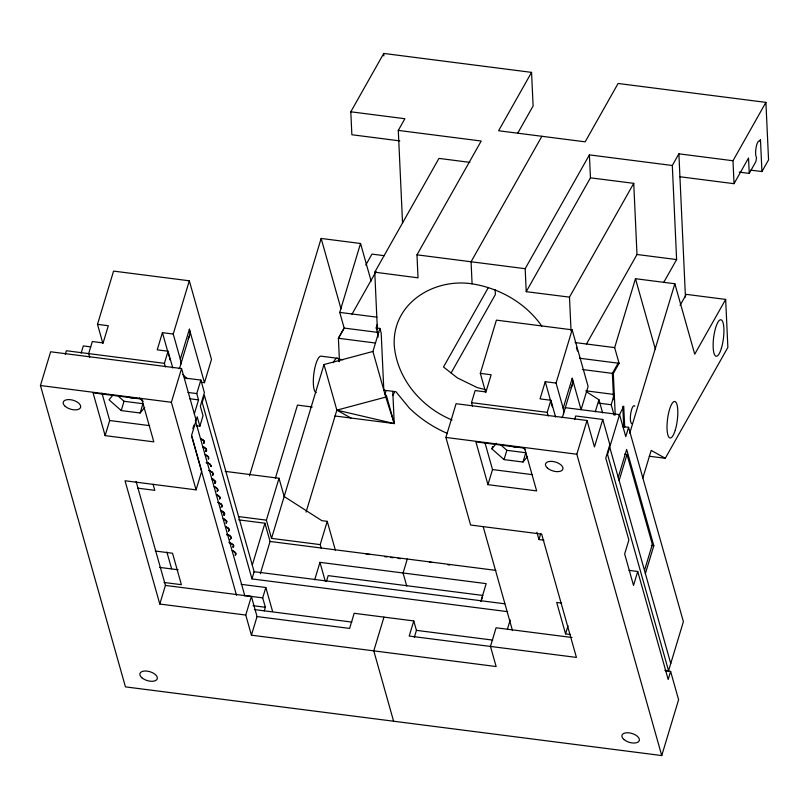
<?xml version="1.0" encoding="UTF-8"?>
<svg xmlns="http://www.w3.org/2000/svg" width="809" height="809" viewBox="0 0 809 809"><rect width="100%" height="100%" fill="white"/><g stroke="black" fill="none" stroke-linecap="round" stroke-linejoin="round"><path stroke-width="1.21" d="M665.655 670.772L670.621 671.409L668.194 679.499L637.735 571.467L628.997 570.355M321.224 548.219L320.212 544.619L271.521 538.379L266.383 520.147L279.014 478.271L225.205 471.374M271.521 538.379L323.994 364.546L372.909 351.47L379.876 328.403L376.195 327.938L377.247 324.449M254.42 609.581L264.29 610.835L265.362 607.266L262.692 597.881L265.827 587.496L241.173 584.341M670.621 671.409L678.599 699.714L661.742 755.566L125.446 686.871L40.45 385.529L50.633 351.784L181.56 368.55L196.152 420.276M65.296 354.322L66.378 350.742L164.399 363.332L165.41 366.922M81.122 353.169L83.307 345.928L90.729 346.879M102.905 343.512L97.505 324.348L113.573 271.096L189.316 280.794L211.493 359.418L204.465 382.687L200.804 382.212M105.13 435.636L93.065 392.861L141.747 399.1L153.811 441.866L105.13 435.636L109.69 420.518L101.985 393.194M144.68 407.453L140.159 412.994L121.219 410.578L124.03 401.274L118.417 396.319M179.022 368.671A39.611 20.286 16.8 0 0 180.326 359.206L173.237 334.046L162.417 332.661L157.229 349.842L168.05 351.227L172.782 368.004M140.159 412.994L142.96 403.701L124.03 401.274M164.399 363.332L168.05 351.227M173.237 334.046L189.316 280.794M180.326 359.206L189.387 329.223L204.465 382.687M180.65 364.738L189.7 334.754M572.074 637.512L496.089 627.774L490.466 646.401L496.139 666.535L251.427 635.186L245.754 615.052L159.798 604.05L125.031 480.758L196.081 489.86L171.377 402.285L181.56 368.55M194.332 413.834L198.549 399.868L196.779 393.578L200.854 380.078L184.583 378.005M192.896 428.558L193.948 425.069M196.183 425.746L199.863 426.222L203.029 415.745L200.329 406.169L204.404 392.668L200.854 380.078M201.603 439.54L200.683 438.711L203.352 440.612L204.283 442.483M202.563 440.025L201.734 439.075M203.352 440.612L202.705 439.56M203.929 441.239L203.494 440.147M204.242 441.876L204.07 440.774M204.171 442.543L203.514 443.423L204.384 441.411M203.848 447.529L202.928 446.699L205.607 448.601L206.538 450.471L206.325 448.762L203.989 447.064M159.798 604.05L165.42 585.423L136.104 481.486M205.769 451.402L206.426 450.532L205.911 450.937M206.103 455.518L205.183 454.678L208.439 457.216L208.54 458.986L208.58 456.751L206.244 455.052M196.081 489.86L201.694 471.243L191.581 435.394L197.204 416.787L199.863 426.222M206.204 462.92L207.438 462.667L210.259 464.103L211.038 466.449L211.149 465.377M211.007 465.842L208.5 463.041M209.693 470.656L212.362 472.557L213.293 474.428L212.504 472.092L208.601 470.444M210.927 466.5L211.179 465.984M213.04 474.954L212.524 475.368L213.434 473.963M212.868 479.474L211.938 478.645L215.507 481.82L214.779 483.357L215.649 481.355L213 479.009M215.295 482.943L215.69 481.952M215.113 487.463L214.193 486.634L216.873 488.535L217.793 490.406L217.591 488.707L215.255 486.998M217.034 491.346L217.692 490.466L217.176 490.881M217.51 494.987L219.846 496.696L219.805 498.92L219.704 497.161L216.448 494.623M218.703 502.611L221.383 504.513L222.303 506.383L221.524 504.047L217.611 502.389M220.938 507.132L222.192 506.444M221.878 511.43L220.958 510.6L223.628 512.501L224.558 514.372M222.839 511.925L222.02 510.964M223.628 512.501L222.981 511.46M224.204 513.128L223.769 512.036M224.518 513.766L224.346 512.663M224.447 514.433L223.79 515.313L224.659 513.3M224.133 519.418L223.203 518.589L226.773 521.754L226.045 523.302L226.914 521.289L224.265 518.953M226.378 527.407L225.458 526.578L228.138 528.479L229.058 530.35M227.339 527.893L226.52 526.942M228.138 528.479L227.481 527.428M228.714 529.106L228.28 528.014M229.028 529.743L228.856 528.641M226.48 534.81L227.713 534.567L230.535 536.003L231.313 538.339L231.425 537.267M228.3 531.291L229.169 529.278M231.283 537.732L228.775 534.931M249.496 475.793L321.153 238.443L360.541 243.489L371.169 281.148M231.212 538.4L231.455 537.874M229.968 542.556L233.214 545.084L233.568 546.328L232.81 547.258L233.71 545.863L233.356 544.619L228.876 542.333M233.316 546.854L233.71 545.863M233.144 551.374L232.223 550.535L234.893 552.446L235.823 554.317L235.611 552.608L233.285 550.909M235.571 554.843L235.055 555.247L235.965 553.852M275.373 478.271L297.469 405.097L312.244 406.988M252.287 565.107L264.927 523.221L238.716 519.863M507.597 611.655L251.973 578.91L254.147 571.7L504.765 603.797M245.754 615.052L251.377 596.435L165.42 585.423M260.316 573.763L270.075 541.454L264.927 523.221M339.477 361.674L338.405 338.273L344.159 328.08L339.74 312.405L360.541 243.489M251.427 635.186L257.05 616.559L251.377 596.435M338.678 361.532L339.365 359.257L343.077 359.732M306.075 512.107L336.857 410.143L323.994 364.546M320.212 544.619L327.24 521.35L321.83 520.652L284.161 496.504L279.014 478.271M314.691 579.79L319.959 562.346L486.189 583.633L480.92 601.087M326.381 581.56L328.171 575.634L482.882 595.454M384.953 394.195L386.035 390.616M383.972 617.115L373.788 650.861L393.599 721.224M407.281 559.029L403.074 572.994L406.725 585.959M257.05 616.559L349.619 628.421L354.18 613.293L413.773 620.928L409.202 636.056L576.423 657.414L541.656 534.122L470.605 525.021L445.901 437.447L456.084 403.711L587.021 420.488L594.463 446.912L602.756 419.446L575.705 415.978L574.633 419.558M472.496 406.26L471.485 402.66L475.136 390.565L485.956 391.95L491.144 374.769L480.324 373.384L496.402 320.131L572.145 329.829L588.103 386.439L581.084 409.698L572.216 378.258L563.155 408.242A39.611 20.286 16.8 0 1 561.851 417.707M414.319 637.34L416.433 630.363L413.773 620.928M527.498 456.488L522.988 462.03L504.047 459.603L491.892 448.864L492.6 446.538M487.958 484.662L475.894 441.896L524.576 448.135L536.64 490.901L487.958 484.662L492.519 469.554L485.147 443.413M504.047 459.603L506.859 450.31L500.316 444.525M563.155 408.242L556.066 383.082L545.246 381.696L540.058 398.877L550.878 400.263L555.601 417.039M522.988 462.03L525.789 452.737L506.859 450.31M481.092 601.38L482.528 596.638M548.239 415.957L547.218 412.368L550.878 400.263M556.066 383.082L572.145 329.829M563.479 413.773L572.529 383.79M507.405 629.23L510.186 619.987M543.901 540.179L538.956 539.542L540.705 533.728M661.742 755.566L576.827 454.233L587.021 420.488M595.293 411.751L598.923 399.757L586.363 391.708M615.234 415.007L613.323 373.485L619.077 363.292L614.658 347.617L635.469 278.701L674.858 283.747L694.729 354.211L725.663 299.411L686.265 294.365L680.086 305.327M614.142 415.189L611.189 404.733L614.284 394.468L585.837 390.828M619.107 415.513L623.729 406.209L624.7 427.253M565.127 407.645L619.552 414.613L607.539 454.405L668.568 670.772L664.816 670.287M570.507 634.529L565.562 633.892L568.019 625.751M622.343 426.525L628.573 427.324L625.761 436.627L619.552 414.613M629.756 433.149L674.858 283.747M618.238 477.381L626.662 449.46L653.814 545.691L645.38 573.611M619.128 480.526L626.995 454.466L624.568 454.152M642.842 477.998L651.174 450.401L665.281 458.288L727.867 347.395L725.663 299.411M637.735 571.467L633.518 585.413L624.659 553.963L628.866 540.018L605.779 458.116L609.855 444.626L602.756 419.446M644.49 570.466L652.357 544.406L626.995 454.466M668.568 670.772L683.393 621.676L628.573 427.324M204.03 443.008L204.424 442.017M206.285 450.997L206.669 450.006M217.55 490.932L217.934 489.941M220.19 497.929L219.431 498.87M222.05 506.909L222.445 505.918M224.305 514.898L224.7 513.907M228.816 530.876L229.2 529.885M739.224 172.115L749.255 173.379L755.828 161.719L756.577 157.563A8.484 2.265 -82.7 0 1 756.112 147.39A8.484 2.265 -82.7 0 1 759.59 141.191L760.47 139.633L761.947 171.569L750.671 170.123M399.808 140.887L351.864 134.739L350.803 111.794L383.749 53.434L531.553 72.375L533.111 105.959L517.629 133.374M402.558 223.213L398.291 130.401L404.884 118.721L350.803 111.794M365.769 265.069L371.958 254.107L384.265 255.684M377.388 329.617L374.759 272.198L438.953 158.392L469.877 162.376M343.956 328.424L338.405 338.273L375.538 343.036M351.986 314.205L376.064 271.521M374.759 272.198L418.031 277.821L416.979 254.835L481.203 141.029L398.291 130.401M531.553 72.375L498.607 130.745L585.17 141.828L618.096 83.469L765.911 102.379L768.55 159.899L761.947 171.569M392.658 395.55L394.489 392.314M541.888 136.286L471.071 261.762L472.082 283.838C499.709 288.196 525.759 303.021 541.828 326.169M488.393 287.448L443.494 367.003L457.439 377.945L477.34 387.642L485.552 389.645M451.088 373.01L495.371 294.537L495.148 289.743M526.224 291.675L590.449 177.828L633.74 183.34L569.485 297.136L526.224 291.675L525.172 268.689L589.397 154.883L672.309 165.501L678.903 153.821L732.984 160.748L765.911 102.379M586.353 344.219L636.996 254.491L633.74 183.34M618.551 362.422L612.373 373.364L613.586 399.676M663.643 282.543L676.617 259.568L672.309 165.501M678.903 153.821L679.924 176.767L734.026 183.683L748.527 158.028L749.255 173.379M112.835 395.207L109.063 399.828L121.219 410.578M491.892 448.864L496.413 443.312M208.166 458.925L208.682 458.521M228.441 530.825L228.957 530.411M229.807 539.542L230.555 539.269M350.975 418.031L336.857 410.143L385.772 397.077L386.328 395.207L394.256 423.572L334.966 415.978M472.082 283.838C433.695 277.922 392.082 303.426 394.246 345.433C397.007 378.865 421.59 407.524 452.049 419.972M366.072 554.034L370.006 554.539M188.022 392.456L196.779 393.578M189.791 398.756L198.549 399.868M244.187 595.515L262.692 597.881M253.025 605.698L265.362 607.266M416.433 630.363L492.742 640.101M636.996 254.491L676.617 259.568M416.979 254.835L525.172 268.689M339.74 312.405L376.873 317.158M575.047 342.541L614.658 347.617M344.159 328.08L378.824 332.519M579.466 358.215L619.077 363.292M582.379 369.521L613.323 373.485M97.505 324.348L108.315 325.734L103.127 342.915L92.317 341.529L88.656 353.624L89.678 357.224M337.454 358.266L321.224 356.193A18.395 4.905 -82.7 0 0 313.932 373.111A18.395 4.905 -82.7 0 0 316.198 392.608M598.822 403.145L611.189 404.733M383.618 390.15L395.925 391.718L409.344 408.08A101.863 82.083 29.4 0 0 447.316 433.381M471.485 402.66L547.218 412.368M649.283 456.236L665.281 458.288M40.45 385.529L171.377 402.285M445.901 437.447L576.827 454.233M109.69 420.518L149.635 425.635M492.519 469.554L532.464 474.671M651.316 545.377L653.814 545.691M137.479 488.12L154.782 490.335L153.083 484.288M238.847 516.617L266.383 520.147M270.075 541.454L495.846 570.375M384.578 556.643L387.026 556.956M390.707 557.431L393.154 557.745M398.048 558.372L400.495 558.685M447.771 564.743L449.683 564.985M155.217 551.02L172.529 553.245L181.398 584.685L164.085 582.47M561.638 603.079L556.693 602.442L565.562 633.892M159.646 567.402L178.192 569.779M264.29 610.835L351.834 622.091M429.448 562.043L431.844 562.488M206.346 462.455L207.438 462.667M226.621 534.344L227.713 534.567M336.857 410.143L394.256 423.572L392.78 391.394M207.296 463.132L208.358 463.506M216.306 495.088L217.368 495.452M227.572 535.032L228.634 535.396M523.221 447.923L525.092 449.582M139.451 398.068L143.193 401.375M182.692 374.446L187.213 378.784M394.256 423.572L385.772 397.077L372.909 351.47M265.827 587.496L272.603 611.483M635.469 278.701L655.341 349.164M598.923 399.757L602.644 412.954M609.723 447.185L670.752 663.562M576.413 347.364L577.424 350.985M545.246 381.696L552.335 406.856M536.903 532.282L538.956 539.542M480.324 373.384L485.734 392.547M483.155 526.568L512.491 630.595M379.876 328.403L381.201 333.126L383.82 390.171M376.195 327.938L377.53 332.651L377.742 337.404M321.153 238.443L341.024 308.907M327.24 521.35L335.361 550.15M319.959 562.346L325.279 581.216M254.339 572.398L204.384 395.267L202.21 402.488L251.973 578.91M195.353 420.407L244.824 595.798M162.417 332.661L169.172 356.617M191.48 435.576L236.511 595.242M166.876 552.051L171.609 568.818M732.984 160.748L734.026 183.683M679.924 176.767L685.456 297.105M622.799 406.361L623.759 427.273M589.397 154.883L590.449 177.828M569.485 297.136L571.043 330.841M383.749 53.434L383.87 55.932M377.5 332.115L377.732 337.11M189.387 329.223A39.611 20.286 16.8 0 1 188.072 338.688M169.516 357.821A28.295 14.491 16.8 0 1 169.86 359.843M333.338 362.685A18.395 4.905 -82.7 0 1 339.507 361.35M572.216 378.258A39.611 20.286 16.8 0 1 570.901 387.723M136.367 397.866A9.051 4.642 16.8 0 1 127.711 396.754M517.244 447.134A9.051 4.642 16.8 0 1 512.764 446.558M632.436 423.481A9.051 2.417 -82.7 0 1 630.666 414.016A9.051 2.417 -82.7 0 1 634.822 406.158M141.818 677.709A9.051 4.642 16.8 0 0 156.804 679.621A9.051 4.642 16.8 0 0 147.177 671.116A9.051 4.642 16.8 0 0 141.818 677.709M65.145 406.28A9.051 4.632 16.8 0 0 80.131 408.201A9.051 4.632 16.8 0 0 70.514 399.697A9.051 4.632 16.8 0 0 65.145 406.28M623.85 739.446A9.051 4.632 16.8 0 0 638.847 741.368A9.051 4.632 16.8 0 0 629.22 732.863A9.051 4.632 16.8 0 0 623.85 739.446M547.43 468.057A9.051 4.632 16.8 0 0 562.417 469.978A9.051 4.632 16.8 0 0 552.8 461.464A9.051 4.632 16.8 0 0 547.43 468.057M675.303 429.923A18.395 4.905 -82.7 0 0 674.928 401.497A18.395 4.905 -82.7 0 0 667.02 427.688A18.395 4.905 -82.7 0 0 675.303 429.923M721.416 348.214A18.395 4.905 -82.7 0 0 721.041 319.788A18.395 4.905 -82.7 0 0 713.134 345.979A18.395 4.905 -82.7 0 0 721.416 348.214"/></g></svg>
